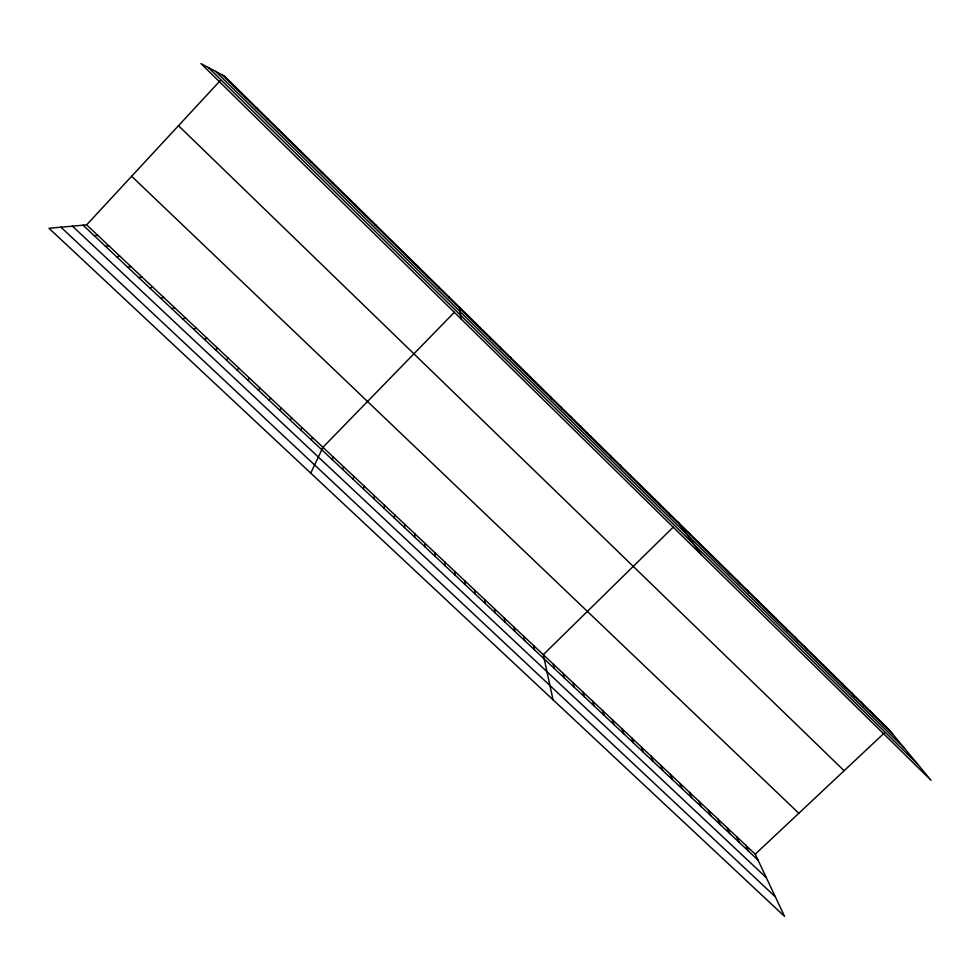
<?xml version="1.0" encoding="UTF-8"?>
<svg xmlns="http://www.w3.org/2000/svg" width="980" height="980" viewBox="0 0 980 980"><rect width="100%" height="100%" fill="white"/><g stroke="black" fill="none" stroke-linecap="round" stroke-linejoin="round"><path stroke-width="1.47" d="M434.924 556.187L434.998 552.769M438.673 287.704L438.709 286.773M424.805 546.656L424.977 543.337M414.65 537.101L414.92 533.867M404.458 527.522L404.826 524.374M394.242 517.905L394.695 514.843M428.187 277.389L428.334 276.568M383.988 508.265L384.54 505.276M373.699 498.587L374.36 495.696M363.384 488.885L364.144 486.08M353.033 479.147L353.89 476.427M417.664 267.05L417.909 266.327M342.645 469.383L343.6 466.75M332.232 459.583L333.286 457.035M310.733 473.12L322.935 447.297L454.304 312.314M311.297 439.885L312.559 437.521M407.104 256.674L407.46 256.05M300.774 430L302.134 427.721M290.227 420.065L291.685 417.884M279.631 410.106L281.211 408.023M269.01 400.122L270.688 398.125M86.62 224.873L755.249 854.18L784.576 916.398L49 228.279L86.62 224.873L220.341 80.519M258.365 390.101L260.141 388.19M673.199 527.179L543.288 654.677L553.038 699.793M247.671 380.044L249.557 378.231M755.249 854.18L884.058 733.224M236.94 369.95L238.936 368.235M226.184 359.832L228.291 358.215M215.392 349.676L217.597 348.157M204.563 339.497L206.878 338.063M193.697 329.268L196.123 327.945M182.794 319.015L185.33 317.79M375.242 225.339L375.904 225.02M171.855 308.737L174.501 307.598M160.879 298.41L163.648 297.381M149.879 288.059L152.745 287.115M364.536 214.828L365.32 214.608M138.829 277.671L141.818 276.826M127.755 267.246L130.855 266.511M116.632 256.785L119.842 256.148M105.472 246.286L108.805 245.76M353.817 204.281L354.699 204.159M94.288 235.764L97.731 235.335M343.049 193.697L344.029 193.685M332.245 183.076L333.347 183.174M321.403 172.419L322.616 172.615M310.538 161.737L311.848 162.043M299.623 151.006L301.056 151.422M288.684 140.25L290.215 140.765M277.695 129.446L279.349 130.071M266.683 118.617L268.434 119.352M255.621 107.739L257.495 108.596M244.522 96.836L246.519 97.792M233.399 85.897L235.494 86.963M60.932 227.201L775.352 896.81M83.055 225.204L758.055 860.134M72.483 226.16L766.348 877.7M131.638 176.278L798.823 813.265M178.495 125.697L844.123 770.721M222.227 74.909L892.56 733.934M215.637 71.405L904.565 748.389M208.422 67.571L917.611 764.118M879.256 719.945L883.237 724.759M869.983 710.831L873.891 715.572M860.685 701.68L864.507 706.335M851.351 692.505L855.087 697.086M841.979 683.293L845.642 687.801M832.596 674.056L836.173 678.491M823.163 664.795L826.667 669.144M813.719 655.498L817.136 659.773M804.237 646.175L807.569 650.377M794.719 636.829L797.977 640.945M785.188 627.445L788.349 631.475M775.609 618.037L778.696 621.982M766.005 608.592L769.006 612.463M756.376 599.123L759.292 602.908M746.711 589.617L749.541 593.329M737.021 580.087L739.765 583.713M727.295 570.532L729.953 574.072M717.544 560.94L720.116 564.394M707.756 551.311L710.243 554.68M697.932 541.658L700.333 544.941M688.083 531.981L690.398 535.178M678.209 522.266L701.496 554.95M668.581 512.797L670.712 515.823M658.94 503.316L660.973 506.256M649.25 493.798L651.21 496.652M639.548 484.243L641.41 487.011M629.797 474.663L631.573 477.346M620.034 465.059L621.712 467.656M610.221 455.418L611.814 457.93M600.397 445.753L601.892 448.166M590.524 436.051L591.932 438.379M580.626 426.312L581.949 428.554M570.703 416.549L571.928 418.705M560.744 406.761L561.871 408.819M550.748 396.937L551.789 398.909M540.727 387.088L541.671 388.962M530.67 377.202L531.515 378.978M745.927 845.409L748.647 851.289M736.58 836.602L739.214 842.408M727.197 827.769L729.757 833.514M520.588 367.28L521.336 368.97M717.777 818.913L720.263 824.584M708.344 810.031L710.745 815.63M698.875 801.113L701.19 806.638M689.369 792.183L691.611 797.622M510.47 357.333L511.119 358.925M679.838 783.216L681.994 788.582M670.283 774.212L672.354 779.517M660.704 765.196L662.688 770.415M500.315 347.349L500.866 348.856M651.088 756.144L652.986 761.289M641.435 747.066L643.248 752.138M631.757 737.952L633.484 742.95M622.055 728.814L623.697 733.738M490.135 337.328L490.588 338.737M612.316 719.651L613.872 724.502M602.541 710.451L604.011 715.229M592.741 701.239L594.125 705.931M582.916 691.978L584.202 696.596M479.918 327.283L480.274 328.594M573.055 682.705L574.255 687.237M563.157 673.395L564.272 677.854M553.235 664.048L554.264 668.433M469.665 317.214L469.922 318.427M533.586 645.563L534.431 649.777M523.871 636.412L524.619 640.553M514.12 627.237L514.782 631.292M504.333 618.025L504.908 622.006M459.375 307.095L461.029 318.904M494.52 608.788L494.998 612.696M484.684 599.527L485.063 603.349M474.81 590.23L475.104 593.978M464.9 580.907L465.108 584.57M449.06 296.952L449.122 297.981M454.965 571.561L455.075 575.138M445.006 562.177L445.018 565.681M224.445 76.097L200.974 63.602L931 780.252L888.505 729.047L224.445 76.097"/></g></svg>
